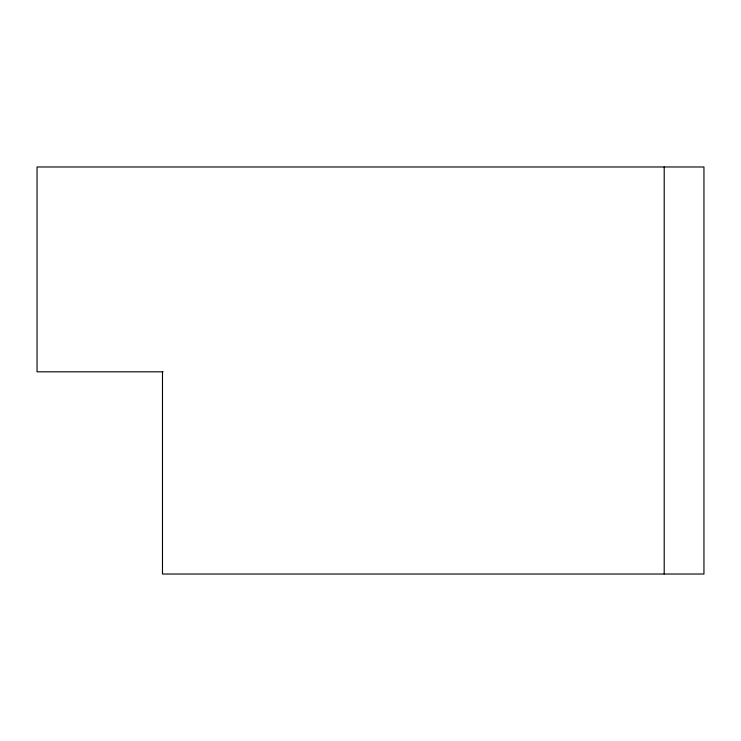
<?xml version="1.0" encoding="UTF-8"?>
<svg xmlns="http://www.w3.org/2000/svg" width="741" height="741" viewBox="0 0 741 741"><rect width="100%" height="100%" fill="white"/><g stroke="black" fill="none" stroke-linecap="round" stroke-linejoin="round"><path stroke-width="1.11" d="M163.103 371.815L37.05 371.815L37.05 166.975L703.95 166.975L703.95 574.025L162.483 574.025L162.483 371.815M664.205 166.975L664.205 574.025"/></g></svg>
